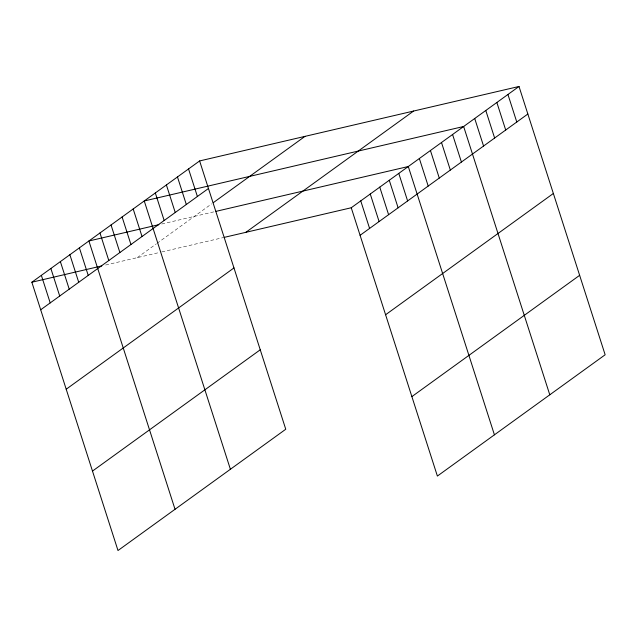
<?xml version="1.0" encoding="UTF-8"?>
<svg xmlns="http://www.w3.org/2000/svg" width="637" height="637" viewBox="0 0 637 637"><rect width="100%" height="100%" fill="white"/><g stroke="black" fill="none" stroke-linecap="round" stroke-linejoin="round"><path stroke-width="0.48" stroke-dasharray="3.19 2.39" d="M137.25 257.651L156.264 243.899M157.052 243.326L211.691 203.832M161.71 224.009L214.12 211.787M105.631 265.016L158.971 252.586M161.798 251.926L223.181 237.609"/><path stroke-width="0.96" d="M199.612 160.938L285.758 429.242L117.996 550.527L31.85 282.223L199.612 160.938L519.004 86.473L605.15 354.777L437.388 476.062L351.242 207.758L519.004 86.473M40.696 309.773L208.458 188.488M213.268 202.693L305.012 136.366M245.842 232.33L413.604 111.045M66.2 389.223L233.97 267.938M360.088 235.3L527.85 114.023M92.484 471.077L260.246 349.793M385.592 314.75L553.362 193.473M411.876 396.612L579.638 275.327M158.836 224.678L88.893 240.985L175.032 509.289M216.007 211.349L408.285 166.52L494.423 434.824M31.85 282.223L101.801 265.916M224.12 237.394L351.242 207.758M507.936 94.475L516.782 122.025M496.86 102.485L505.706 130.028M485.792 110.488L494.631 138.038M474.716 118.49L483.563 146.04M549.787 394.805L463.64 126.492L144.249 200.966L230.395 469.27M452.573 134.503L461.419 162.045M441.497 142.505L450.343 170.055M430.429 150.507L439.275 178.057M419.353 158.517L428.199 186.06M398.778 173.391L407.616 200.942M389.271 180.263L398.117 207.813M379.763 187.135L388.61 214.685M370.256 194.006L379.103 221.557M360.749 200.878L369.595 228.428M188.544 168.948L197.39 196.491M177.468 176.951L186.315 204.501M166.4 184.953L175.239 212.503M155.324 192.955L164.171 220.506M133.181 208.968L142.027 236.518M122.105 216.97L130.951 244.52M111.037 224.98L119.883 252.523M99.961 232.983L108.808 260.533M79.386 247.857L88.225 275.407M69.879 254.728L78.725 282.279M60.372 261.608L69.218 289.15M50.864 268.48L59.711 296.022M41.357 275.351L50.204 302.893"/></g></svg>
